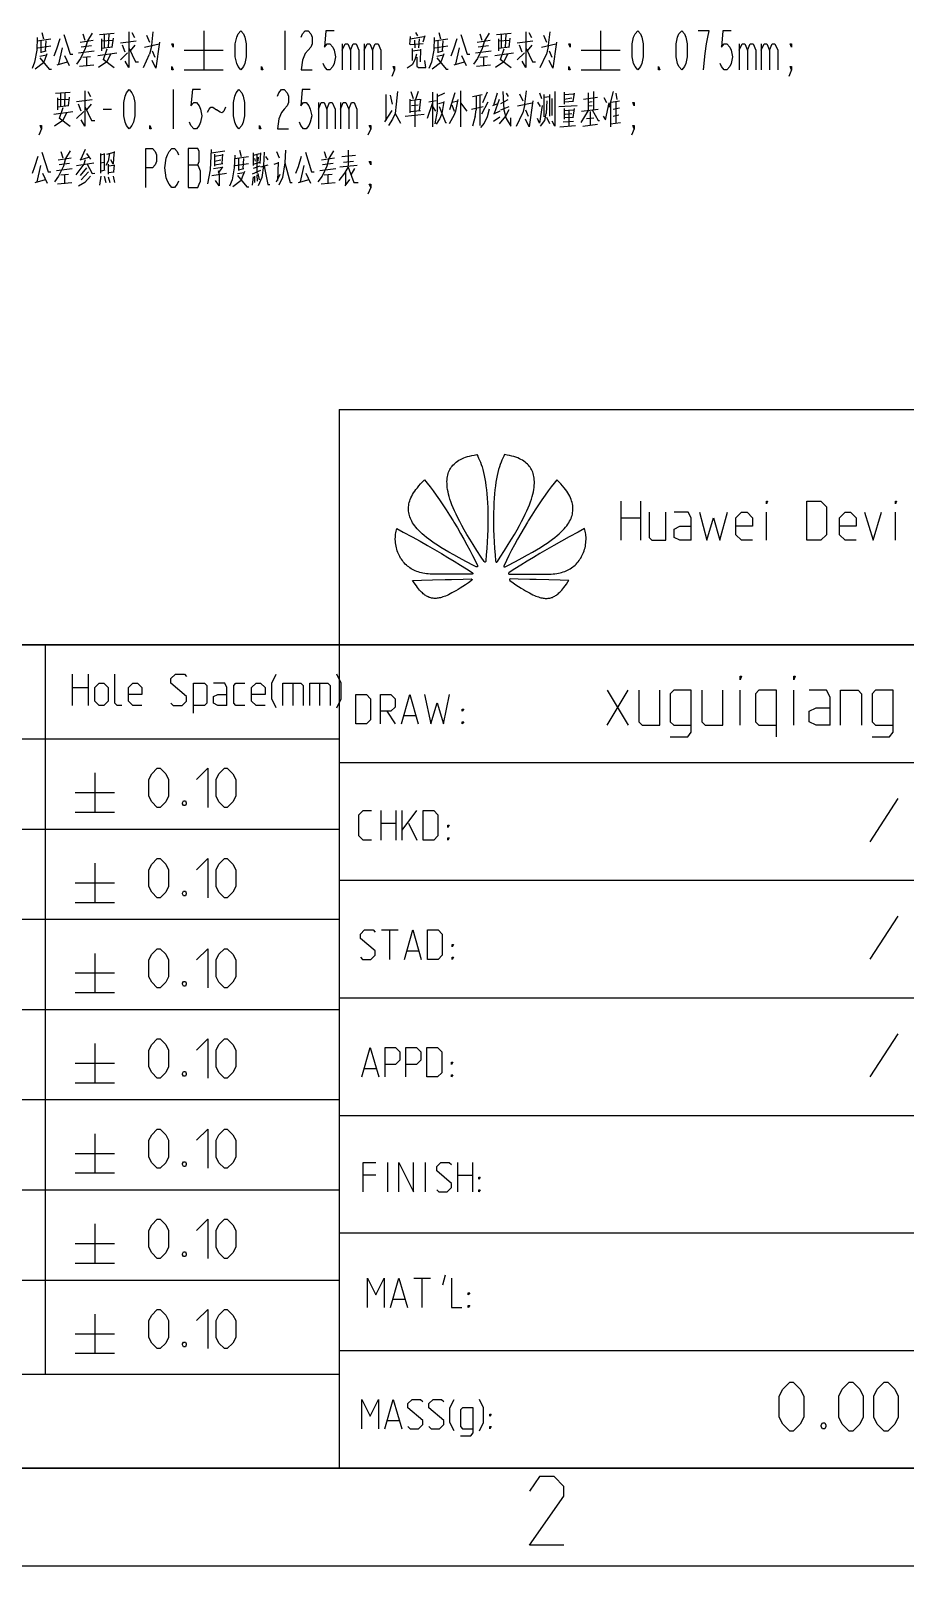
# Model space of a CAD drawing. Header units: millimetres. Extents: x 0 to 210, y 0 to 297.
# Drawn here: x 53.3 to 97.9, y 0 to 78.3 of the extents above; entities that cross this region are included whole.
import ezdxf

# ---------------------------------------------------------------- set-up
doc = ezdxf.new("R2010")
doc.units = ezdxf.units.MM
doc.header["$LTSCALE"] = 19.36
doc.layers.get('0').update_dxf_attribs({"linetype": 'CONTINUOUS'})

# ---------------------------------------------------------------- blocks, each defined once
blk = doc.blocks.new('HUAWEI_LOGO_BL1', base_point=(76.733, 53.032))
at = {"color": 2}
for points in [[(76.393, 51.254), (76.25, 51.471), (76.028, 51.81), (75.837, 52.108), (75.669, 52.379), (75.519, 52.628), (75.384, 52.86), (75.262, 53.077), (75.153, 53.281), (75.054, 53.474), (74.966, 53.655), (74.887, 53.828), (74.818, 53.991), (74.756, 54.145), (74.702, 54.292), (74.656, 54.431), (74.617, 54.564), (74.584, 54.689), (74.557, 54.808), (74.536, 54.922), (74.52, 55.03), (74.51, 55.133), (74.504, 55.23), (74.503, 55.323), (74.507, 55.412), (74.515, 55.497), (74.527, 55.578), (74.543, 55.655), (74.563, 55.729), (74.587, 55.8), (74.614, 55.867), (74.645, 55.932), (74.68, 55.994), (74.719, 56.054), (74.762, 56.112), (74.809, 56.167), (74.861, 56.22), (74.916, 56.271), (74.977, 56.319), (75.042, 56.366), (75.112, 56.41), (75.187, 56.452), (75.268, 56.492), (75.355, 56.529), (75.448, 56.564), (75.548, 56.597), (75.655, 56.626), (75.769, 56.653), (75.891, 56.677), (76.021, 56.698), (76.069, 56.612), (76.116, 56.52), (76.162, 56.42), (76.207, 56.311), (76.249, 56.195), (76.29, 56.069), (76.329, 55.935), (76.367, 55.791), (76.402, 55.637), (76.434, 55.472), (76.464, 55.296), (76.492, 55.109), (76.516, 54.911), (76.538, 54.7), (76.556, 54.478), (76.57, 54.242), (76.581, 53.994), (76.587, 53.733), (76.59, 53.46), (76.588, 53.173), (76.581, 52.875), (76.57, 52.565), (76.554, 52.245), (76.533, 51.917), (76.507, 51.582), (76.48, 51.277), (76.479, 51.274), (76.476, 51.254), (76.471, 51.239), (76.463, 51.228), (76.452, 51.221), (76.44, 51.219), (76.433, 51.219), (76.427, 51.221), (76.415, 51.228), (76.404, 51.239), (76.393, 51.254)], [(77.072, 51.254), (77.216, 51.471), (77.438, 51.81), (77.628, 52.108), (77.796, 52.379), (77.946, 52.628), (78.081, 52.86), (78.203, 53.077), (78.312, 53.281), (78.411, 53.474), (78.499, 53.655), (78.578, 53.828), (78.648, 53.991), (78.709, 54.145), (78.763, 54.292), (78.809, 54.431), (78.849, 54.564), (78.882, 54.689), (78.909, 54.808), (78.93, 54.922), (78.945, 55.03), (78.956, 55.133), (78.961, 55.23), (78.962, 55.323), (78.958, 55.412), (78.95, 55.497), (78.938, 55.578), (78.922, 55.655), (78.902, 55.729), (78.879, 55.8), (78.851, 55.867), (78.82, 55.932), (78.785, 55.994), (78.746, 56.054), (78.703, 56.112), (78.656, 56.167), (78.605, 56.22), (78.549, 56.271), (78.489, 56.319), (78.424, 56.366), (78.354, 56.41), (78.278, 56.452), (78.197, 56.492), (78.11, 56.529), (78.017, 56.564), (77.918, 56.597), (77.811, 56.626), (77.697, 56.653), (77.575, 56.677), (77.444, 56.698), (77.396, 56.612), (77.349, 56.52), (77.303, 56.42), (77.259, 56.311), (77.216, 56.195), (77.175, 56.069), (77.136, 55.935), (77.099, 55.791), (77.064, 55.637), (77.031, 55.472), (77.001, 55.296), (76.973, 55.109), (76.949, 54.911), (76.928, 54.7), (76.91, 54.478), (76.895, 54.242), (76.885, 53.994), (76.878, 53.733), (76.876, 53.46), (76.878, 53.173), (76.884, 52.875), (76.896, 52.565), (76.912, 52.245), (76.933, 51.917), (76.958, 51.582), (76.986, 51.277), (76.986, 51.274), (76.989, 51.254), (76.994, 51.239), (77.003, 51.228), (77.014, 51.221), (77.026, 51.219), (77.032, 51.219), (77.038, 51.221), (77.05, 51.228), (77.061, 51.239), (77.072, 51.254)], [(75.989, 50.983), (75.887, 51.035), (75.461, 51.256), (75.13, 51.431), (74.85, 51.584), (74.605, 51.721), (74.388, 51.847), (74.192, 51.965), (74.015, 52.077), (73.854, 52.183), (73.708, 52.285), (73.574, 52.383), (73.452, 52.477), (73.341, 52.569), (73.239, 52.658), (73.147, 52.744), (73.063, 52.828), (72.986, 52.911), (72.917, 52.991), (72.855, 53.07), (72.8, 53.148), (72.75, 53.225), (72.707, 53.3), (72.669, 53.375), (72.636, 53.448), (72.608, 53.522), (72.585, 53.595), (72.566, 53.667), (72.552, 53.74), (72.543, 53.812), (72.538, 53.885), (72.537, 53.958), (72.541, 54.032), (72.549, 54.106), (72.562, 54.182), (72.58, 54.258), (72.603, 54.335), (72.631, 54.414), (72.664, 54.494), (72.703, 54.576), (72.747, 54.659), (72.798, 54.744), (72.855, 54.832), (72.919, 54.921), (72.99, 55.013), (73.069, 55.107), (73.156, 55.204), (73.251, 55.303), (73.356, 55.405), (73.494, 55.235), (73.641, 55.048), (73.794, 54.845), (73.954, 54.625), (74.12, 54.39), (74.291, 54.14), (74.464, 53.878), (74.639, 53.606), (74.814, 53.325), (74.859, 53.253), (75.031, 52.965), (75.199, 52.677), (75.362, 52.39), (75.517, 52.106), (75.665, 51.827), (75.803, 51.556), (75.933, 51.294), (76.052, 51.042), (76.055, 51.036), (76.062, 51.017), (76.064, 51.003), (76.062, 50.99), (76.056, 50.979), (76.047, 50.972), (76.041, 50.97), (76.035, 50.968), (76.022, 50.969), (76.006, 50.974), (75.989, 50.983)], [(77.477, 50.983), (77.579, 51.035), (78.004, 51.256), (78.336, 51.431), (78.616, 51.584), (78.86, 51.721), (79.078, 51.847), (79.273, 51.965), (79.45, 52.077), (79.611, 52.183), (79.758, 52.285), (79.891, 52.383), (80.013, 52.477), (80.125, 52.569), (80.226, 52.658), (80.319, 52.744), (80.403, 52.828), (80.479, 52.911), (80.548, 52.991), (80.61, 53.07), (80.665, 53.148), (80.715, 53.225), (80.759, 53.3), (80.797, 53.375), (80.83, 53.448), (80.858, 53.522), (80.881, 53.595), (80.899, 53.667), (80.913, 53.74), (80.923, 53.812), (80.928, 53.885), (80.928, 53.958), (80.924, 54.032), (80.916, 54.106), (80.903, 54.182), (80.885, 54.258), (80.862, 54.335), (80.835, 54.414), (80.801, 54.494), (80.763, 54.576), (80.718, 54.659), (80.668, 54.744), (80.61, 54.832), (80.547, 54.921), (80.475, 55.013), (80.396, 55.107), (80.31, 55.204), (80.214, 55.303), (80.109, 55.405), (79.971, 55.235), (79.825, 55.048), (79.671, 54.845), (79.511, 54.625), (79.345, 54.39), (79.175, 54.14), (79.001, 53.878), (78.826, 53.606), (78.651, 53.325), (78.607, 53.253), (78.434, 52.965), (78.266, 52.677), (78.104, 52.39), (77.948, 52.106), (77.801, 51.827), (77.662, 51.556), (77.533, 51.294), (77.413, 51.042), (77.41, 51.036), (77.403, 51.017), (77.401, 51.003), (77.404, 50.99), (77.41, 50.979), (77.419, 50.972), (77.424, 50.97), (77.43, 50.968), (77.443, 50.969), (77.459, 50.974), (77.477, 50.983)], [(75.772, 50.605), (75.482, 50.605), (74.901, 50.605), (74.32, 50.605), (73.739, 50.605), (73.641, 50.607), (73.546, 50.612), (73.454, 50.621), (73.365, 50.633), (73.278, 50.648), (73.194, 50.667), (73.113, 50.689), (73.034, 50.714), (72.957, 50.741), (72.883, 50.772), (72.812, 50.806), (72.742, 50.842), (72.676, 50.882), (72.611, 50.924), (72.549, 50.969), (72.489, 51.016), (72.431, 51.067), (72.376, 51.12), (72.323, 51.176), (72.273, 51.235), (72.225, 51.296), (72.18, 51.36), (72.137, 51.426), (72.097, 51.495), (72.06, 51.566), (72.026, 51.639), (71.995, 51.715), (71.967, 51.792), (71.942, 51.871), (71.921, 51.951), (71.903, 52.032), (71.888, 52.115), (71.878, 52.197), (71.87, 52.28), (71.867, 52.362), (71.867, 52.405), (71.869, 52.486), (71.874, 52.566), (71.883, 52.643), (71.896, 52.718), (71.911, 52.79), (71.93, 52.859), (71.951, 52.924), (72.275, 52.75), (72.721, 52.507), (73.128, 52.283), (73.509, 52.069), (73.871, 51.861), (74.218, 51.659), (74.553, 51.46), (74.877, 51.263), (75.192, 51.067), (75.497, 50.874), (75.795, 50.681), (75.81, 50.67), (75.819, 50.661), (75.825, 50.651), (75.827, 50.64), (75.825, 50.63), (75.82, 50.62), (75.816, 50.616), (75.812, 50.613), (75.801, 50.608), (75.788, 50.605), (75.772, 50.605)], [(77.693, 50.605), (77.984, 50.605), (78.565, 50.605), (79.145, 50.605), (79.726, 50.605), (79.824, 50.607), (79.919, 50.612), (80.011, 50.621), (80.1, 50.633), (80.187, 50.648), (80.271, 50.667), (80.353, 50.689), (80.431, 50.714), (80.508, 50.741), (80.582, 50.772), (80.654, 50.806), (80.723, 50.842), (80.79, 50.882), (80.854, 50.924), (80.917, 50.969), (80.977, 51.016), (81.034, 51.067), (81.089, 51.12), (81.142, 51.176), (81.192, 51.235), (81.24, 51.296), (81.286, 51.36), (81.328, 51.426), (81.368, 51.495), (81.405, 51.566), (81.439, 51.639), (81.47, 51.715), (81.498, 51.792), (81.523, 51.871), (81.545, 51.951), (81.562, 52.032), (81.577, 52.115), (81.588, 52.197), (81.595, 52.28), (81.598, 52.362), (81.599, 52.405), (81.597, 52.486), (81.591, 52.566), (81.582, 52.643), (81.57, 52.718), (81.554, 52.79), (81.535, 52.859), (81.514, 52.924), (81.19, 52.75), (80.744, 52.507), (80.338, 52.283), (79.957, 52.069), (79.594, 51.861), (79.247, 51.659), (78.912, 51.46), (78.588, 51.263), (78.274, 51.067), (77.968, 50.874), (77.67, 50.681), (77.655, 50.67), (77.646, 50.661), (77.64, 50.651), (77.638, 50.64), (77.64, 50.63), (77.645, 50.62), (77.649, 50.616), (77.653, 50.613), (77.664, 50.608), (77.678, 50.605), (77.693, 50.605)], [(75.753, 50.282), (75.593, 50.168), (75.445, 50.066), (75.309, 49.975), (75.182, 49.893), (75.065, 49.819), (74.956, 49.753), (74.853, 49.695), (74.758, 49.642), (74.668, 49.596), (74.584, 49.555), (74.505, 49.519), (74.43, 49.488), (74.359, 49.461), (74.292, 49.438), (74.228, 49.418), (74.167, 49.402), (74.109, 49.389), (74.053, 49.379), (74, 49.372), (73.949, 49.368), (73.899, 49.366), (73.851, 49.366), (73.805, 49.369), (73.759, 49.375), (73.715, 49.383), (73.671, 49.393), (73.629, 49.405), (73.586, 49.42), (73.545, 49.438), (73.503, 49.458), (73.462, 49.481), (73.42, 49.506), (73.378, 49.535), (73.336, 49.567), (73.293, 49.603), (73.249, 49.643), (73.203, 49.687), (73.156, 49.736), (73.107, 49.792), (73.055, 49.854), (72.999, 49.924), (72.939, 50.004), (72.873, 50.096), (72.797, 50.205), (72.748, 50.278), (73.196, 50.293), (73.76, 50.31), (74.412, 50.328), (74.74, 50.336), (75.335, 50.349), (75.731, 50.356), (75.741, 50.356), (75.753, 50.355), (75.762, 50.352), (75.769, 50.347), (75.775, 50.341), (75.778, 50.333), (75.78, 50.324), (75.779, 50.314), (75.778, 50.31), (75.776, 50.305), (75.77, 50.297), (75.762, 50.289), (75.753, 50.282)], [(77.712, 50.282), (77.872, 50.168), (78.02, 50.066), (78.157, 49.975), (78.283, 49.893), (78.4, 49.819), (78.51, 49.753), (78.612, 49.695), (78.707, 49.642), (78.797, 49.596), (78.881, 49.555), (78.961, 49.519), (79.036, 49.488), (79.107, 49.461), (79.174, 49.438), (79.238, 49.418), (79.298, 49.402), (79.356, 49.389), (79.412, 49.379), (79.465, 49.372), (79.517, 49.368), (79.566, 49.366), (79.614, 49.366), (79.661, 49.369), (79.706, 49.375), (79.751, 49.383), (79.794, 49.393), (79.837, 49.405), (79.879, 49.42), (79.921, 49.438), (79.962, 49.458), (80.004, 49.481), (80.045, 49.506), (80.087, 49.535), (80.129, 49.567), (80.172, 49.603), (80.217, 49.643), (80.262, 49.687), (80.309, 49.736), (80.359, 49.792), (80.411, 49.854), (80.466, 49.924), (80.526, 50.004), (80.593, 50.096), (80.669, 50.205), (80.717, 50.278), (80.269, 50.293), (79.706, 50.31), (79.053, 50.328), (78.726, 50.336), (78.131, 50.349), (77.734, 50.356), (77.725, 50.356), (77.713, 50.355), (77.703, 50.352), (77.696, 50.347), (77.691, 50.341), (77.687, 50.333), (77.685, 50.324), (77.686, 50.314), (77.687, 50.31), (77.689, 50.305), (77.695, 50.297), (77.703, 50.289), (77.712, 50.282)]]:
    blk.add_lwpolyline(points, dxfattribs=at)

msp = doc.modelspace()

# ---------------------------------------------------------------- linework, layer by layer
at = {"color": 2}
for p, q in [((62.09, 78.32), (62.09, 76.32)), ((66.223, 78.32), (66.223, 76.32)), ((82.343, 78.32), (82.343, 76.32)), ((53.597, 77.804), (54.29, 77.9)), ((53.623, 77.449), (54.29, 77.545)), ((53.783, 77.804), (53.783, 77.191)), ((53.837, 78.223), (53.917, 77.9)), ((54.023, 77.287), (54.05, 77.804)), ((55.783, 77.739), (56.45, 77.836)), ((56.37, 77.545), (55.837, 77.481)), ((55.917, 78.158), (56.023, 77.836)), ((56.77, 78.126), (57.517, 78.191)), ((56.877, 77.9), (56.877, 77.287)), ((56.877, 77.804), (57.437, 77.836)), ((57.037, 77.449), (57.037, 78.126)), ((57.25, 78.158), (57.223, 77.449)), ((57.463, 77.933), (57.41, 77.481)), ((57.837, 77.707), (58.637, 77.804)), ((58.077, 77.223), (57.943, 77.578)), ((58.583, 77.578), (58.343, 77.287)), ((58.423, 78.223), (58.557, 77.965)), ((59.063, 77.481), (59.81, 77.642)), ((59.17, 78.094), (59.33, 77.739)), ((59.437, 77.578), (59.33, 77.126)), ((59.437, 77.578), (59.517, 78.255)), ((69.163, 77.653), (69.163, 76.32)), ((70.283, 77.653), (70.283, 76.32)), ((72.623, 78.029), (72.597, 77.61)), ((72.623, 77.9), (73.317, 78.029)), ((72.623, 77.61), (73.29, 77.674)), ((72.837, 77.836), (72.863, 77.449)), ((72.89, 78.223), (72.997, 78.062)), ((73.077, 77.9), (73.05, 77.449)), ((73.37, 78.062), (73.263, 77.739)), ((73.85, 77.804), (74.543, 77.9)), ((73.877, 77.449), (74.543, 77.545)), ((74.037, 77.804), (74.037, 77.191)), ((74.09, 78.223), (74.17, 77.9)), ((74.277, 77.287), (74.303, 77.804)), ((76.037, 77.739), (76.703, 77.836)), ((76.623, 77.545), (76.09, 77.481)), ((76.17, 78.158), (76.277, 77.836)), ((77.023, 78.126), (77.77, 78.191)), ((77.13, 77.9), (77.13, 77.287)), ((77.13, 77.804), (77.69, 77.836)), ((77.29, 77.449), (77.29, 78.126)), ((77.503, 78.158), (77.477, 77.449)), ((77.717, 77.933), (77.663, 77.481)), ((78.09, 77.707), (78.89, 77.804)), ((78.33, 77.223), (78.197, 77.578)), ((78.837, 77.578), (78.597, 77.287)), ((78.677, 78.223), (78.81, 77.965)), ((79.317, 77.481), (80.063, 77.642)), ((79.423, 78.094), (79.583, 77.739)), ((79.69, 77.578), (79.583, 77.126)), ((79.69, 77.578), (79.77, 78.255)), ((89.417, 77.653), (89.417, 76.32)), ((90.537, 77.653), (90.537, 76.32)), ((53.73, 77.029), (54.077, 77.094)), ((53.783, 77.223), (54.05, 77.287)), ((54.877, 77.449), (54.69, 76.61)), ((54.983, 77.062), (55.223, 76.545)), ((55.703, 77.191), (56.503, 77.287)), ((55.917, 76.965), (56.317, 76.997)), ((56.103, 76.965), (56.103, 76.513)), ((56.69, 77.062), (57.65, 77.191)), ((57.437, 77.481), (56.877, 77.416)), ((57.143, 77.384), (56.957, 76.836)), ((56.957, 76.868), (57.517, 76.449)), ((57.837, 76.836), (58.21, 77.191)), ((59.01, 76.449), (59.33, 77.126)), ((59.463, 77.287), (59.597, 76.965)), ((61.09, 77.32), (63.09, 77.32)), ((72.73, 77.416), (72.73, 76.804)), ((72.73, 77.287), (73.13, 77.352)), ((73.157, 77.384), (73.13, 76.739)), ((73.983, 77.029), (74.33, 77.094)), ((74.037, 77.223), (74.303, 77.287)), ((75.13, 77.449), (74.943, 76.61)), ((75.237, 77.062), (75.477, 76.545)), ((75.957, 77.191), (76.757, 77.287)), ((76.17, 76.965), (76.57, 76.997)), ((76.357, 76.965), (76.357, 76.513)), ((76.943, 77.062), (77.903, 77.191)), ((77.69, 77.481), (77.13, 77.416)), ((77.397, 77.384), (77.21, 76.836)), ((77.21, 76.868), (77.77, 76.449)), ((78.09, 76.836), (78.463, 77.191)), ((79.263, 76.449), (79.583, 77.126)), ((79.717, 77.287), (79.85, 76.965)), ((81.343, 77.32), (83.343, 77.32)), ((53.917, 76.674), (53.49, 76.352)), ((54.61, 76.578), (55.143, 76.739)), ((55.757, 76.513), (56.477, 76.578)), ((61.09, 76.32), (63.09, 76.32)), ((74.17, 76.674), (73.743, 76.352)), ((74.863, 76.578), (75.397, 76.739)), ((76.01, 76.513), (76.73, 76.578)), ((81.343, 76.32), (83.343, 76.32)), ((54.53, 75.126), (55.277, 75.191)), ((56.183, 75.223), (56.317, 74.965)), ((60.53, 75.32), (60.53, 73.32)), ((72.663, 75.223), (72.77, 74.868)), ((73.037, 75.223), (72.903, 74.804)), ((73.757, 75.191), (73.757, 73.416)), ((75.197, 75.255), (75.197, 73.416)), ((76.557, 75.191), (76.317, 74.642)), ((78.477, 74.578), (78.557, 75.255)), ((80.477, 75.191), (80.477, 74.578)), ((81.97, 75.223), (81.97, 74.287)), ((82.983, 75.223), (82.77, 74.416)), ((54.637, 74.9), (54.637, 74.287)), ((54.637, 74.804), (55.197, 74.836)), ((55.197, 74.481), (54.637, 74.416)), ((54.797, 74.449), (54.797, 75.126)), ((55.01, 75.158), (54.983, 74.449)), ((55.223, 74.933), (55.17, 74.481)), ((55.597, 74.707), (56.397, 74.804)), ((55.837, 74.223), (55.703, 74.578)), ((56.343, 74.578), (56.103, 74.287)), ((63.197, 74.416), (63.117, 74.223)), ((67.95, 74.653), (67.95, 73.32)), ((69.07, 74.653), (69.07, 73.32)), ((71.383, 75.062), (71.383, 73.739)), ((71.597, 75.029), (71.703, 74.578)), ((72.61, 74.836), (72.61, 74.126)), ((73.117, 74.804), (72.61, 74.739)), ((72.69, 74.513), (73.037, 74.545)), ((72.877, 73.416), (72.877, 74.771)), ((73.143, 74.836), (73.09, 74.255)), ((73.757, 74.642), (73.49, 73.836)), ((73.943, 74.739), (73.57, 74.674)), ((73.757, 74.449), (73.917, 74.223)), ((73.997, 74.965), (74.397, 75.158)), ((74.077, 74.61), (74.343, 74.674)), ((74.903, 75.158), (74.637, 74.287)), ((74.743, 74.545), (74.877, 74.223)), ((74.77, 74.674), (75.063, 74.739)), ((75.197, 74.642), (75.517, 74.223)), ((75.757, 74.32), (76.343, 74.449)), ((75.81, 74.965), (76.29, 75.062)), ((75.997, 74.965), (75.997, 74.287)), ((76.183, 75.029), (76.183, 73.481)), ((76.583, 74.674), (76.263, 74.062)), ((76.85, 74.513), (77.09, 74.61)), ((77.063, 75.126), (76.877, 74.513)), ((77.17, 74.804), (76.903, 74.094)), ((77.25, 74.61), (77.623, 74.804)), ((77.25, 74.287), (77.677, 74.449)), ((77.517, 75.126), (77.623, 74.965)), ((78.103, 74.481), (78.85, 74.642)), ((78.21, 75.094), (78.37, 74.739)), ((78.477, 74.578), (78.37, 74.126)), ((79.117, 74.674), (79.25, 74.449)), ((79.223, 75.158), (79.33, 74.868)), ((79.463, 73.933), (79.463, 75.062)), ((79.463, 74.933), (79.73, 74.965)), ((79.597, 74.739), (79.57, 74.094)), ((79.73, 75.062), (79.73, 73.965)), ((79.863, 73.997), (79.863, 74.868)), ((80.21, 74.449), (81.143, 74.513)), ((80.477, 75.062), (80.957, 75.094)), ((80.477, 74.836), (80.877, 74.9)), ((80.957, 74.707), (80.477, 74.674)), ((80.983, 75.126), (80.93, 74.707)), ((81.463, 74.836), (82.183, 74.933)), ((81.703, 75.158), (81.703, 74.255)), ((81.703, 74.674), (81.917, 74.707)), ((81.703, 74.481), (81.917, 74.513)), ((82.663, 74.642), (82.53, 74.9)), ((82.85, 74.707), (82.85, 73.416)), ((82.877, 74.674), (83.303, 74.739)), ((83.117, 75.126), (83.17, 74.804)), ((83.117, 74.674), (83.117, 73.61)), ((54.45, 74.062), (55.41, 74.191)), ((54.903, 74.384), (54.717, 73.836)), ((54.717, 73.868), (55.277, 73.449)), ((55.597, 73.836), (55.97, 74.191)), ((56.96, 74.32), (57.38, 74.32)), ((62.93, 74.158), (62.743, 74.287)), ((71.33, 73.674), (71.703, 74.255)), ((72.37, 73.965), (73.33, 74.062)), ((72.61, 74.191), (73.143, 74.255)), ((75.943, 73.965), (75.81, 73.449)), ((75.943, 73.933), (75.997, 74.287)), ((77.197, 74.223), (76.877, 74.062)), ((76.877, 73.707), (77.197, 73.933)), ((78.05, 73.449), (78.37, 74.126)), ((78.503, 74.287), (78.637, 73.965)), ((79.757, 73.578), (79.597, 73.9)), ((80.423, 73.674), (80.957, 73.707)), ((80.477, 74.352), (80.477, 73.804)), ((80.477, 74.255), (80.957, 74.287)), ((80.957, 73.9), (80.477, 73.868)), ((80.53, 74.062), (80.877, 74.094)), ((80.717, 74.287), (80.717, 73.449)), ((80.983, 74.352), (80.93, 73.9)), ((81.703, 74.255), (81.33, 73.642)), ((81.357, 74.223), (82.21, 74.32)), ((81.623, 73.836), (81.997, 73.868)), ((81.81, 74.191), (81.81, 73.513)), ((82.85, 73.578), (83.357, 73.642)), ((82.983, 74.32), (83.303, 74.384)), ((82.983, 73.965), (83.277, 74.029)), ((80.263, 73.416), (81.063, 73.481)), ((81.437, 73.449), (82.183, 73.545)), ((54.797, 72.158), (54.903, 71.836)), ((56.05, 72.255), (55.81, 71.739)), ((56.103, 72.062), (56.317, 71.771)), ((56.823, 72.062), (56.823, 71.062)), ((57.037, 71.223), (57.037, 72.062)), ((57.143, 72.029), (57.517, 72.126)), ((62.477, 72.094), (63.17, 72.191)), ((63.917, 72.223), (63.997, 71.9)), ((64.61, 72.094), (64.61, 71.449)), ((64.637, 71.965), (64.957, 72.062)), ((64.983, 72.094), (64.957, 71.545)), ((65.81, 72.158), (65.943, 71.836)), ((68.237, 72.158), (68.343, 71.836)), ((69.463, 72.223), (69.463, 71.416)), ((53.757, 71.449), (53.57, 70.61)), ((54.583, 71.191), (55.383, 71.287)), ((54.663, 71.739), (55.33, 71.836)), ((55.25, 71.545), (54.717, 71.481)), ((55.597, 71.449), (56.477, 71.578)), ((55.783, 71.739), (56.237, 71.868)), ((56.103, 71.32), (55.783, 70.933)), ((57.037, 72.029), (56.823, 71.965)), ((56.823, 71.578), (57.01, 71.61)), ((57.223, 71.513), (57.223, 70.997)), ((57.517, 71.449), (57.223, 71.416)), ((57.517, 71.481), (57.49, 71.126)), ((61.3, 71.486), (61.79, 71.486)), ((62.583, 71.287), (63.037, 71.352)), ((62.637, 72.029), (62.637, 71.416)), ((63.063, 71.965), (62.637, 71.9)), ((62.637, 71.674), (62.957, 71.739)), ((62.637, 71.481), (63.063, 71.545)), ((62.85, 71.062), (63.063, 71.384)), ((63.037, 71.545), (63.063, 72.029)), ((63.677, 71.804), (64.37, 71.9)), ((63.703, 71.449), (64.37, 71.545)), ((63.863, 71.804), (63.863, 71.191)), ((63.863, 71.223), (64.13, 71.287)), ((64.103, 71.287), (64.13, 71.804)), ((64.957, 71.416), (64.61, 71.287)), ((64.637, 71.513), (64.957, 71.61)), ((64.69, 71.804), (64.717, 71.674)), ((64.797, 72.029), (64.797, 71.062)), ((64.877, 71.868), (64.85, 71.674)), ((65.01, 71.384), (65.383, 71.481)), ((65.25, 71.9), (65.357, 71.739)), ((65.677, 71.513), (65.89, 71.578)), ((65.89, 71.61), (65.863, 70.674)), ((67.197, 71.449), (67.01, 70.61)), ((68.023, 71.191), (68.823, 71.287)), ((68.103, 71.739), (68.77, 71.836)), ((68.69, 71.545), (68.157, 71.481)), ((69.917, 71.449), (69.037, 71.352)), ((69.143, 71.9), (69.837, 71.965)), ((69.223, 71.61), (69.73, 71.674)), ((69.783, 71.287), (69.597, 70.965)), ((53.49, 70.578), (54.023, 70.739)), ((53.863, 71.062), (54.103, 70.545)), ((54.637, 70.513), (55.357, 70.578)), ((54.797, 70.965), (55.197, 70.997)), ((54.983, 70.965), (54.983, 70.513)), ((56.21, 71.126), (55.837, 70.707)), ((56.85, 70.9), (56.77, 70.449)), ((56.823, 71.158), (57.063, 71.223)), ((57.01, 70.9), (57.09, 70.578)), ((57.223, 71.094), (57.517, 71.126)), ((57.223, 70.868), (57.303, 70.578)), ((57.463, 70.9), (57.543, 70.578)), ((62.503, 70.933), (63.25, 71.062)), ((62.877, 70.416), (62.69, 70.674)), ((63.997, 70.674), (63.57, 70.352)), ((63.81, 71.029), (64.157, 71.094)), ((64.983, 71.191), (64.557, 70.997)), ((64.61, 70.868), (64.557, 70.449)), ((64.69, 70.9), (64.69, 70.578)), ((64.797, 70.965), (64.823, 70.642)), ((64.93, 70.707), (64.877, 71.029)), ((65.81, 70.61), (65.997, 70.997)), ((66.93, 70.578), (67.463, 70.739)), ((67.303, 71.062), (67.543, 70.545)), ((68.077, 70.513), (68.797, 70.578)), ((68.237, 70.965), (68.637, 70.997)), ((68.423, 70.965), (68.423, 70.513)), ((69.303, 70.416), (69.543, 70.739)), ((69.33, 71.126), (69.33, 70.449)), ((69, 59), (205, 59)), ((69, 59), (69, 5)), ((83.384, 52.33), (83.384, 54.33)), ((84.384, 54.33), (84.384, 52.33)), ((83.384, 53.473), (84.384, 53.473)), ((90.812, 52.33), (90.812, 53.758)), ((97.384, 52.33), (97.384, 53.758)), ((25, 47), (69, 47)), ((54, 47), (54, 9.8)), ((69, 47), (205, 47)), ((69, 47), (69, 5)), ((55.391, 43.9), (55.391, 45.5)), ((56.191, 45.5), (56.191, 43.9)), ((55.391, 44.814), (56.191, 44.814)), ((66.629, 45.043), (66.629, 43.9)), ((68, 45.043), (68, 43.9)), ((71.425, 43.607), (71.854, 42.964)), ((72.318, 43.393), (72.889, 43.393)), ((25, 42.2), (69, 42.2)), ((69, 41), (122, 41)), ((56.534, 40.462), (56.534, 38.462)), ((55.534, 39.462), (57.534, 39.462)), ((55.534, 38.462), (57.534, 38.462)), ((71.149, 37.043), (71.149, 38.543)), ((71.899, 38.543), (71.899, 37.043)), ((72.22, 37.043), (72.22, 38.543)), ((72.22, 37.543), (72.97, 38.543)), ((25, 37.6), (69, 37.6)), ((71.149, 37.9), (71.899, 37.9)), ((72.542, 37.9), (72.97, 37.043)), ((56.534, 35.862), (56.534, 33.862)), ((55.534, 34.862), (57.534, 34.862)), ((69, 35), (205, 35)), ((55.534, 33.862), (57.534, 33.862)), ((25, 33), (69, 33)), ((71.157, 32.456), (72.014, 32.456)), ((71.585, 30.956), (71.585, 32.456)), ((72.478, 31.384), (73.05, 31.384)), ((56.534, 31.262), (56.534, 29.262)), ((55.534, 30.262), (57.534, 30.262)), ((55.534, 29.262), (57.534, 29.262)), ((69, 29), (122, 29)), ((25, 28.4), (69, 28.4)), ((56.534, 26.662), (56.534, 24.662)), ((55.534, 25.662), (57.534, 25.662)), ((70.304, 25.387), (70.875, 25.387)), ((55.534, 24.662), (57.534, 24.662)), ((25, 23.8), (69, 23.8)), ((69, 23), (205, 23)), ((56.534, 22.062), (56.534, 20.062)), ((55.534, 21.062), (57.534, 21.062)), ((71.477, 19.099), (71.477, 20.599)), ((73.406, 19.099), (73.406, 20.599)), ((75.049, 19.099), (75.049, 20.599)), ((75.799, 20.599), (75.799, 19.099)), ((55.534, 20.062), (57.534, 20.062)), ((70.87, 19.956), (70.227, 19.956)), ((75.049, 19.956), (75.799, 19.956)), ((25, 19.2), (69, 19.2)), ((56.534, 17.462), (56.534, 15.462)), ((55.534, 16.462), (57.534, 16.462)), ((69, 17), (205, 17)), ((55.534, 15.462), (57.534, 15.462)), ((25, 14.6), (69, 14.6)), ((72.803, 14.7), (73.66, 14.7)), ((73.231, 13.2), (73.231, 14.7)), ((74.41, 14.843), (74.267, 14.343)), ((71.767, 13.628), (72.339, 13.628)), ((56.534, 12.862), (56.534, 10.862)), ((55.534, 11.862), (57.534, 11.862)), ((69, 11), (205, 11)), ((55.534, 10.862), (57.534, 10.862)), ((25, 9.8), (69, 9.8)), ((71.477, 7.443), (72.048, 7.443)), ((25, 5), (69, 5)), ((69, 5), (205, 5)), ((210, 0), (0, 0))]:
    msp.add_line(p, q, dxfattribs=at)
at = {"color": 7}
for p, q in [((205, 47), (25, 47)), ((69, 47), (69, 5)), ((82.681, 42.899), (83.752, 44.685)), ((82.681, 44.685), (83.752, 42.899)), ((89.467, 42.899), (89.467, 44.685)), ((92.205, 42.899), (92.205, 44.685)), ((97.502, 39.161), (96.074, 36.958)), ((97.502, 33.161), (96.074, 30.958)), ((97.502, 27.161), (96.074, 24.958)), ((205, 5), (25, 5))]:
    msp.add_line(p, q, dxfattribs=at)
at = {"color": 2}
for points in [[(63.983, 76.32), (63.843, 76.486), (63.773, 76.653), (63.703, 76.986), (63.703, 77.653), (63.773, 77.986), (63.843, 78.153), (63.983, 78.32), (64.123, 78.153), (64.193, 77.986), (64.263, 77.653), (64.263, 76.986), (64.193, 76.653), (64.123, 76.486), (63.983, 76.32)], [(67.063, 77.986), (67.133, 78.153), (67.273, 78.32), (67.413, 78.32), (67.553, 78.153), (67.623, 77.986), (67.623, 77.653), (67.553, 77.486), (67.413, 77.32), (67.273, 77.153), (67.133, 76.82), (67.063, 76.32), (67.623, 76.32)], [(68.743, 78.32), (68.323, 78.32), (68.253, 77.486), (68.393, 77.653), (68.533, 77.653), (68.673, 77.486), (68.743, 77.32), (68.813, 76.986), (68.743, 76.653), (68.673, 76.486), (68.533, 76.32), (68.393, 76.32), (68.253, 76.486), (68.183, 76.653)], [(84.237, 76.32), (84.097, 76.486), (84.027, 76.653), (83.957, 76.986), (83.957, 77.653), (84.027, 77.986), (84.097, 78.153), (84.237, 78.32), (84.377, 78.153), (84.447, 77.986), (84.517, 77.653), (84.517, 76.986), (84.447, 76.653), (84.377, 76.486), (84.237, 76.32)], [(86.477, 76.32), (86.337, 76.486), (86.267, 76.653), (86.197, 76.986), (86.197, 77.653), (86.267, 77.986), (86.337, 78.153), (86.477, 78.32), (86.617, 78.153), (86.687, 77.986), (86.757, 77.653), (86.757, 76.986), (86.687, 76.653), (86.617, 76.486), (86.477, 76.32)], [(87.597, 76.32), (87.667, 77.153), (87.737, 77.653), (87.807, 77.986), (87.877, 78.32), (87.317, 78.32)], [(88.997, 78.32), (88.577, 78.32), (88.507, 77.486), (88.647, 77.653), (88.787, 77.653), (88.927, 77.486), (88.997, 77.32), (89.067, 76.986), (88.997, 76.653), (88.927, 76.486), (88.787, 76.32), (88.647, 76.32), (88.507, 76.486), (88.437, 76.653)], [(53.597, 77.965), (53.57, 77.32), (53.463, 76.707), (53.33, 76.384)], [(54.743, 77.9), (54.583, 77.384), (54.45, 77.029)], [(54.957, 78.126), (55.277, 77.126), (55.41, 77.126)], [(56.397, 78.191), (56.157, 77.804), (56.05, 77.416), (55.81, 76.9), (55.597, 76.61)], [(58.263, 78.255), (58.263, 76.449), (58.077, 76.771)], [(59.837, 77.739), (59.65, 76.416), (59.463, 76.804)], [(60.53, 77.653), (60.53, 77.486), (60.46, 77.653), (60.53, 77.653)], [(69.163, 77.32), (69.303, 77.653), (69.443, 77.653), (69.583, 77.32), (69.583, 76.32)], [(69.583, 77.32), (69.723, 77.653), (69.863, 77.653), (70.003, 77.32), (70.003, 76.32)], [(70.283, 77.32), (70.423, 77.653), (70.563, 77.653), (70.703, 77.32), (70.703, 76.32)], [(70.703, 77.32), (70.843, 77.653), (70.983, 77.653), (71.123, 77.32), (71.123, 76.32)], [(73.85, 77.965), (73.823, 77.32), (73.717, 76.707), (73.583, 76.384)], [(74.997, 77.9), (74.837, 77.384), (74.703, 77.029)], [(75.21, 78.126), (75.53, 77.126), (75.663, 77.126)], [(76.65, 78.191), (76.41, 77.804), (76.303, 77.416), (76.063, 76.9), (75.85, 76.61)], [(78.517, 78.255), (78.517, 76.449), (78.33, 76.771)], [(80.09, 77.739), (79.903, 76.416), (79.717, 76.804)], [(80.783, 77.653), (80.783, 77.486), (80.713, 77.653), (80.783, 77.653)], [(89.417, 77.32), (89.557, 77.653), (89.697, 77.653), (89.837, 77.32), (89.837, 76.32)], [(89.837, 77.32), (89.977, 77.653), (90.117, 77.653), (90.257, 77.32), (90.257, 76.32)], [(90.537, 77.32), (90.677, 77.653), (90.817, 77.653), (90.957, 77.32), (90.957, 76.32)], [(90.957, 77.32), (91.097, 77.653), (91.237, 77.653), (91.377, 77.32), (91.377, 76.32)], [(92.077, 77.653), (92.077, 77.486), (92.007, 77.653), (92.077, 77.653)], [(53.73, 76.933), (54.21, 76.352), (54.317, 76.352)], [(53.917, 76.674), (53.997, 76.868), (54.103, 77.158)], [(57.33, 77.126), (57.143, 76.739), (56.717, 76.449)], [(58.263, 77.449), (58.61, 76.739), (58.77, 76.739)], [(72.943, 77.126), (72.863, 76.836), (72.73, 76.578), (72.463, 76.416)], [(72.97, 76.965), (72.97, 76.513), (73.05, 76.449), (73.423, 76.449), (73.37, 76.804)], [(73.983, 76.933), (74.463, 76.352), (74.57, 76.352)], [(74.17, 76.674), (74.25, 76.868), (74.357, 77.158)], [(77.583, 77.126), (77.397, 76.739), (76.97, 76.449)], [(78.517, 77.449), (78.863, 76.739), (79.023, 76.739)], [(60.53, 76.32), (60.46, 76.32), (60.46, 76.486), (60.53, 76.32)], [(65.103, 76.32), (65.033, 76.32), (65.033, 76.486), (65.103, 76.32)], [(71.823, 76.32), (71.753, 76.486), (71.823, 76.486), (71.823, 76.32), (71.683, 75.986)], [(80.783, 76.32), (80.713, 76.32), (80.713, 76.486), (80.783, 76.32)], [(85.357, 76.32), (85.287, 76.32), (85.287, 76.486), (85.357, 76.32)], [(92.077, 76.32), (92.007, 76.486), (92.077, 76.486), (92.077, 76.32), (91.937, 75.986)], [(56.023, 75.255), (56.023, 73.449), (55.837, 73.771)], [(58.29, 73.32), (58.15, 73.486), (58.08, 73.653), (58.01, 73.986), (58.01, 74.653), (58.08, 74.986), (58.15, 75.153), (58.29, 75.32), (58.43, 75.153), (58.5, 74.986), (58.57, 74.653), (58.57, 73.986), (58.5, 73.653), (58.43, 73.486), (58.29, 73.32)], [(61.93, 75.32), (61.51, 75.32), (61.44, 74.486), (61.58, 74.653), (61.72, 74.653), (61.86, 74.486), (61.93, 74.32), (62, 73.986), (61.93, 73.653), (61.86, 73.486), (61.72, 73.32), (61.58, 73.32), (61.44, 73.486), (61.37, 73.653)], [(63.89, 73.32), (63.75, 73.486), (63.68, 73.653), (63.61, 73.986), (63.61, 74.653), (63.68, 74.986), (63.75, 75.153), (63.89, 75.32), (64.03, 75.153), (64.1, 74.986), (64.17, 74.653), (64.17, 73.986), (64.1, 73.653), (64.03, 73.486), (63.89, 73.32)], [(65.85, 74.986), (65.92, 75.153), (66.06, 75.32), (66.2, 75.32), (66.34, 75.153), (66.41, 74.986), (66.41, 74.653), (66.34, 74.486), (66.2, 74.32), (66.06, 74.153), (65.92, 73.82), (65.85, 73.32), (66.41, 73.32)], [(67.53, 75.32), (67.11, 75.32), (67.04, 74.486), (67.18, 74.653), (67.32, 74.653), (67.46, 74.486), (67.53, 74.32), (67.6, 73.986), (67.53, 73.653), (67.46, 73.486), (67.32, 73.32), (67.18, 73.32), (67.04, 73.486), (66.97, 73.653)], [(71.97, 75.223), (71.917, 74.578), (71.863, 74.094), (72.13, 73.61)], [(77.357, 75.223), (77.41, 74.287), (77.517, 73.836)], [(79.997, 75.223), (79.997, 73.449), (79.863, 73.707)], [(56.023, 74.449), (56.37, 73.739), (56.53, 73.739)], [(62.29, 74.158), (62.37, 74.32), (62.45, 74.416), (62.503, 74.416), (62.557, 74.416), (62.743, 74.287)], [(67.95, 74.32), (68.09, 74.653), (68.23, 74.653), (68.37, 74.32), (68.37, 73.32)], [(68.37, 74.32), (68.51, 74.653), (68.65, 74.653), (68.79, 74.32), (68.79, 73.32)], [(69.07, 74.32), (69.21, 74.653), (69.35, 74.653), (69.49, 74.32), (69.49, 73.32)], [(69.49, 74.32), (69.63, 74.653), (69.77, 74.653), (69.91, 74.32), (69.91, 73.32)], [(73.997, 75.094), (73.997, 74.223), (73.89, 73.578)], [(74.343, 74.707), (74.237, 74.094), (74.13, 73.836), (73.943, 73.545)], [(74.103, 74.449), (74.423, 73.642), (74.477, 73.642)], [(75.063, 74.804), (74.93, 74.223), (74.877, 74.029), (74.61, 73.578)], [(78.877, 74.739), (78.69, 73.416), (78.503, 73.804)], [(79.357, 74.513), (79.223, 73.61), (79.117, 73.836)], [(82.477, 73.965), (82.583, 73.771), (82.77, 74.642)], [(84.05, 74.653), (84.05, 74.486), (83.98, 74.653), (84.05, 74.653)], [(55.09, 74.126), (54.903, 73.739), (54.477, 73.449)], [(63.117, 74.223), (63.063, 74.158), (63.01, 74.126), (62.93, 74.158)], [(71.863, 74.094), (71.73, 73.804), (71.517, 73.481)], [(76.663, 74.32), (76.557, 73.933), (76.397, 73.61), (76.21, 73.384)], [(77.65, 74.287), (77.49, 73.965), (77.17, 73.578)], [(77.517, 73.836), (77.757, 73.449), (77.757, 73.868)], [(79.277, 73.449), (79.49, 73.739), (79.57, 74.094)], [(81.917, 74.287), (82.21, 73.739), (82.29, 73.739)], [(53.81, 73.32), (53.74, 73.486), (53.81, 73.486), (53.81, 73.32), (53.67, 72.986)], [(59.41, 73.32), (59.34, 73.32), (59.34, 73.486), (59.41, 73.32)], [(65.01, 73.32), (64.94, 73.32), (64.94, 73.486), (65.01, 73.32)], [(70.61, 73.32), (70.54, 73.486), (70.61, 73.486), (70.61, 73.32), (70.47, 72.986)], [(84.05, 73.32), (83.98, 73.486), (84.05, 73.486), (84.05, 73.32), (83.91, 72.986)], [(53.837, 72.126), (54.157, 71.126), (54.29, 71.126)], [(55.277, 72.191), (55.037, 71.804), (54.93, 71.416), (54.69, 70.9), (54.477, 70.61)], [(57.277, 72.062), (57.223, 71.674), (57.09, 71.449)], [(57.517, 72.158), (57.49, 71.804), (57.463, 71.513), (57.357, 71.739)], [(59.13, 70.32), (59.13, 72.32), (59.48, 72.32), (59.62, 72.153), (59.69, 71.986), (59.69, 71.653), (59.62, 71.486), (59.48, 71.32), (59.13, 71.32)], [(60.81, 70.653), (60.74, 70.486), (60.6, 70.32), (60.46, 70.32), (60.32, 70.486), (60.25, 70.653), (60.18, 70.82), (60.11, 71.32), (60.18, 71.82), (60.25, 71.986), (60.32, 72.153), (60.46, 72.32), (60.6, 72.32), (60.74, 72.153), (60.81, 71.986)], [(61.3, 72.32), (61.3, 70.32), (61.79, 70.32), (61.86, 70.486), (61.93, 70.653), (61.93, 71.153), (61.86, 71.32), (61.79, 71.486), (61.86, 71.653), (61.86, 72.153), (61.79, 72.32), (61.3, 72.32)], [(62.477, 72.255), (62.423, 71.223), (62.29, 70.513)], [(65.17, 72.126), (65.143, 71.449), (65.063, 70.836), (64.877, 70.416)], [(66.263, 72.223), (66.237, 71.578), (66.503, 70.578), (66.61, 70.578)], [(67.277, 72.126), (67.597, 71.126), (67.73, 71.126)], [(68.717, 72.191), (68.477, 71.804), (68.37, 71.416), (68.13, 70.9), (67.917, 70.61)], [(53.623, 71.9), (53.463, 71.384), (53.33, 71.029)], [(56.05, 71.739), (55.97, 71.513), (55.57, 70.965)], [(56.13, 71.545), (56.397, 71.029), (56.53, 71.062)], [(63.677, 71.965), (63.65, 71.32), (63.543, 70.707), (63.41, 70.384)], [(65.17, 71.416), (65.357, 70.481), (65.463, 70.481)], [(66.237, 71.578), (66.103, 70.836), (65.917, 70.449)], [(67.063, 71.9), (66.903, 71.384), (66.77, 71.029)], [(69.463, 71.384), (69.277, 71.062), (68.983, 70.674)], [(69.463, 71.352), (69.757, 70.578), (69.97, 70.578)], [(70.61, 71.653), (70.61, 71.486), (70.54, 71.653), (70.61, 71.653)], [(56.317, 70.9), (56.023, 70.578), (55.703, 70.384)], [(62.823, 71.191), (62.877, 70.997), (62.877, 70.416)], [(63.81, 70.933), (64.29, 70.352), (64.397, 70.352)], [(63.997, 70.674), (64.077, 70.868), (64.183, 71.158)], [(70.61, 70.32), (70.54, 70.486), (70.61, 70.486), (70.61, 70.32), (70.47, 69.986)], [(90.812, 54.187), (90.812, 54.33), (90.86, 54.33), (90.812, 54.187)], [(92.86, 52.33), (92.86, 54.33), (93.574, 54.33), (93.86, 54.044), (93.86, 52.616), (93.574, 52.33), (92.86, 52.33)], [(97.384, 54.187), (97.384, 54.33), (97.431, 54.33), (97.384, 54.187)], [(84.812, 53.758), (84.812, 52.473), (84.955, 52.33), (85.67, 52.33), (85.67, 53.758)], [(86.955, 52.33), (86.955, 53.473), (86.812, 53.758), (86.098, 53.758)], [(87.384, 53.758), (87.765, 52.33), (88.098, 53.473), (88.431, 52.33), (88.812, 53.758)], [(90.098, 52.33), (89.527, 52.33), (89.241, 52.616), (89.241, 53.473), (89.527, 53.758), (89.812, 53.758), (90.098, 53.473), (90.098, 53.044), (89.241, 53.044)], [(95.384, 52.33), (94.812, 52.33), (94.527, 52.616), (94.527, 53.473), (94.812, 53.758), (95.098, 53.758), (95.384, 53.473), (95.384, 53.044), (94.527, 53.044)], [(95.812, 53.758), (96.241, 52.33), (96.67, 53.758)], [(86.955, 52.33), (86.384, 52.33), (86.098, 52.473), (86.098, 52.901), (86.384, 53.044), (86.955, 53.044)], [(57.905, 43.9), (57.676, 43.9), (57.562, 44.014), (57.562, 45.5)], [(60.419, 44.014), (60.534, 43.9), (60.991, 43.9), (61.219, 44.129), (61.219, 44.357), (60.419, 45.043), (60.419, 45.272), (60.648, 45.5), (61.105, 45.5), (61.219, 45.386)], [(65.791, 43.786), (65.562, 44.243), (65.562, 45.043), (65.791, 45.5)], [(68.876, 43.786), (69.105, 44.243), (69.105, 45.043), (68.876, 45.5)], [(56.534, 44.129), (56.534, 44.814), (56.762, 45.043), (56.991, 45.043), (57.219, 44.814), (57.219, 44.129), (56.991, 43.9), (56.762, 43.9), (56.534, 44.129)], [(58.934, 43.9), (58.476, 43.9), (58.248, 44.129), (58.248, 44.814), (58.476, 45.043), (58.705, 45.043), (58.934, 44.814), (58.934, 44.472), (58.248, 44.472)], [(61.562, 43.519), (61.562, 45.043), (62.134, 45.043), (62.248, 44.929), (62.248, 44.014), (62.134, 43.9), (61.562, 43.9)], [(63.276, 43.9), (63.276, 44.814), (63.162, 45.043), (62.591, 45.043)], [(64.191, 43.9), (63.734, 43.9), (63.619, 44.014), (63.619, 44.929), (63.734, 45.043), (64.191, 45.043)], [(65.219, 43.9), (64.762, 43.9), (64.534, 44.129), (64.534, 44.814), (64.762, 45.043), (64.991, 45.043), (65.219, 44.814), (65.219, 44.472), (64.534, 44.472)], [(66.134, 43.9), (66.134, 45.043), (67.048, 45.043), (67.162, 44.929), (67.162, 43.9)], [(67.505, 43.9), (67.505, 45.043), (68.419, 45.043), (68.534, 44.929), (68.534, 43.9)], [(63.276, 43.9), (62.819, 43.9), (62.591, 44.014), (62.591, 44.357), (62.819, 44.472), (63.276, 44.472)], [(69.854, 42.964), (69.854, 44.464), (70.389, 44.464), (70.604, 44.25), (70.604, 43.178), (70.389, 42.964), (69.854, 42.964)], [(71.104, 42.964), (71.104, 44.464), (71.639, 44.464), (71.854, 44.25), (71.854, 43.821), (71.639, 43.607), (71.104, 43.607)], [(72.175, 42.964), (72.604, 44.464), (73.032, 42.964)], [(73.354, 44.464), (73.675, 42.964), (73.996, 44.035), (74.318, 42.964), (74.639, 44.464)], [(75.282, 43.607), (75.282, 43.714), (75.354, 43.714), (75.282, 43.607)], [(75.282, 42.964), (75.282, 43.071), (75.354, 43.071), (75.282, 42.964)], [(59.295, 39.272), (59.295, 40.129), (59.438, 40.414), (59.724, 40.7), (59.867, 40.7), (60.153, 40.414), (60.295, 40.129), (60.295, 39.272), (60.153, 38.986), (59.867, 38.7), (59.724, 38.7), (59.438, 38.986), (59.295, 39.272)], [(61.724, 40.129), (62.295, 40.7), (62.295, 38.7)], [(62.724, 39.272), (62.724, 40.129), (62.867, 40.414), (63.153, 40.7), (63.295, 40.7), (63.581, 40.414), (63.724, 40.129), (63.724, 39.272), (63.581, 38.986), (63.295, 38.7), (63.153, 38.7), (62.867, 38.986), (62.724, 39.272)], [(61.153, 39.033), (61.2, 38.938), (61.2, 38.891), (61.153, 38.795), (61.057, 38.795), (61.01, 38.891), (61.01, 38.938), (61.057, 39.033), (61.153, 39.033)], [(70.649, 37.043), (70.22, 37.043), (70.006, 37.257), (70.006, 38.328), (70.22, 38.543), (70.649, 38.543)], [(73.292, 37.043), (73.292, 38.543), (73.827, 38.543), (74.042, 38.328), (74.042, 37.257), (73.827, 37.043), (73.292, 37.043)], [(74.542, 37.685), (74.542, 37.793), (74.613, 37.793), (74.542, 37.685)], [(74.542, 37.043), (74.542, 37.15), (74.613, 37.15), (74.542, 37.043)], [(59.295, 34.672), (59.295, 35.529), (59.438, 35.814), (59.724, 36.1), (59.867, 36.1), (60.153, 35.814), (60.295, 35.529), (60.295, 34.672), (60.153, 34.386), (59.867, 34.1), (59.724, 34.1), (59.438, 34.386), (59.295, 34.672)], [(61.724, 35.529), (62.295, 36.1), (62.295, 34.1)], [(62.724, 34.672), (62.724, 35.529), (62.867, 35.814), (63.153, 36.1), (63.295, 36.1), (63.581, 35.814), (63.724, 35.529), (63.724, 34.672), (63.581, 34.386), (63.295, 34.1), (63.153, 34.1), (62.867, 34.386), (62.724, 34.672)], [(61.153, 34.433), (61.2, 34.338), (61.2, 34.291), (61.153, 34.195), (61.057, 34.195), (61.01, 34.291), (61.01, 34.338), (61.057, 34.433), (61.153, 34.433)], [(70.085, 31.063), (70.192, 30.956), (70.621, 30.956), (70.835, 31.17), (70.835, 31.384), (70.085, 32.027), (70.085, 32.241), (70.3, 32.456), (70.728, 32.456), (70.835, 32.348)], [(72.335, 30.956), (72.764, 32.456), (73.192, 30.956)], [(73.514, 30.956), (73.514, 32.456), (74.05, 32.456), (74.264, 32.241), (74.264, 31.17), (74.05, 30.956), (73.514, 30.956)], [(59.295, 30.072), (59.295, 30.929), (59.438, 31.214), (59.724, 31.5), (59.867, 31.5), (60.153, 31.214), (60.295, 30.929), (60.295, 30.072), (60.153, 29.786), (59.867, 29.5), (59.724, 29.5), (59.438, 29.786), (59.295, 30.072)], [(61.724, 30.929), (62.295, 31.5), (62.295, 29.5)], [(62.724, 30.072), (62.724, 30.929), (62.867, 31.214), (63.153, 31.5), (63.295, 31.5), (63.581, 31.214), (63.724, 30.929), (63.724, 30.072), (63.581, 29.786), (63.295, 29.5), (63.153, 29.5), (62.867, 29.786), (62.724, 30.072)], [(74.764, 31.598), (74.764, 31.706), (74.835, 31.706), (74.764, 31.598)], [(74.764, 30.956), (74.764, 31.063), (74.835, 31.063), (74.764, 30.956)], [(61.153, 29.833), (61.2, 29.738), (61.2, 29.691), (61.153, 29.595), (61.057, 29.595), (61.01, 29.691), (61.01, 29.738), (61.057, 29.833), (61.153, 29.833)], [(59.295, 25.472), (59.295, 26.329), (59.438, 26.614), (59.724, 26.9), (59.867, 26.9), (60.153, 26.614), (60.295, 26.329), (60.295, 25.472), (60.153, 25.186), (59.867, 24.9), (59.724, 24.9), (59.438, 25.186), (59.295, 25.472)], [(61.724, 26.329), (62.295, 26.9), (62.295, 24.9)], [(62.724, 25.472), (62.724, 26.329), (62.867, 26.614), (63.153, 26.9), (63.295, 26.9), (63.581, 26.614), (63.724, 26.329), (63.724, 25.472), (63.581, 25.186), (63.295, 24.9), (63.153, 24.9), (62.867, 25.186), (62.724, 25.472)], [(70.161, 24.958), (70.59, 26.458), (71.018, 24.958)], [(71.34, 24.958), (71.34, 26.458), (71.875, 26.458), (72.09, 26.244), (72.09, 25.815), (71.875, 25.601), (71.34, 25.601)], [(72.411, 24.958), (72.411, 26.458), (72.947, 26.458), (73.161, 26.244), (73.161, 25.815), (72.947, 25.601), (72.411, 25.601)], [(73.482, 24.958), (73.482, 26.458), (74.018, 26.458), (74.232, 26.244), (74.232, 25.173), (74.018, 24.958), (73.482, 24.958)], [(61.153, 25.233), (61.2, 25.138), (61.2, 25.091), (61.153, 24.995), (61.057, 24.995), (61.01, 25.091), (61.01, 25.138), (61.057, 25.233), (61.153, 25.233)], [(74.732, 25.601), (74.732, 25.708), (74.804, 25.708), (74.732, 25.601)], [(74.732, 24.958), (74.732, 25.065), (74.804, 25.065), (74.732, 24.958)], [(59.295, 20.872), (59.295, 21.729), (59.438, 22.014), (59.724, 22.3), (59.867, 22.3), (60.153, 22.014), (60.295, 21.729), (60.295, 20.872), (60.153, 20.586), (59.867, 20.3), (59.724, 20.3), (59.438, 20.586), (59.295, 20.872)], [(61.724, 21.729), (62.295, 22.3), (62.295, 20.3)], [(62.724, 20.872), (62.724, 21.729), (62.867, 22.014), (63.153, 22.3), (63.295, 22.3), (63.581, 22.014), (63.724, 21.729), (63.724, 20.872), (63.581, 20.586), (63.295, 20.3), (63.153, 20.3), (62.867, 20.586), (62.724, 20.872)], [(61.153, 20.633), (61.2, 20.538), (61.2, 20.491), (61.153, 20.395), (61.057, 20.395), (61.01, 20.491), (61.01, 20.538), (61.057, 20.633), (61.153, 20.633)], [(70.227, 19.099), (70.227, 20.599), (70.87, 20.599)], [(72.049, 19.099), (72.049, 20.599), (72.799, 19.099), (72.799, 20.599)], [(73.977, 19.206), (74.085, 19.099), (74.513, 19.099), (74.727, 19.313), (74.727, 19.528), (73.977, 20.171), (73.977, 20.385), (74.192, 20.599), (74.62, 20.599), (74.727, 20.492)], [(76.12, 19.742), (76.12, 19.849), (76.192, 19.849), (76.12, 19.742)], [(76.12, 19.099), (76.12, 19.206), (76.192, 19.206), (76.12, 19.099)], [(59.295, 16.272), (59.295, 17.129), (59.438, 17.414), (59.724, 17.7), (59.867, 17.7), (60.153, 17.414), (60.295, 17.129), (60.295, 16.272), (60.153, 15.986), (59.867, 15.7), (59.724, 15.7), (59.438, 15.986), (59.295, 16.272)], [(61.724, 17.129), (62.295, 17.7), (62.295, 15.7)], [(62.724, 16.272), (62.724, 17.129), (62.867, 17.414), (63.153, 17.7), (63.295, 17.7), (63.581, 17.414), (63.724, 17.129), (63.724, 16.272), (63.581, 15.986), (63.295, 15.7), (63.153, 15.7), (62.867, 15.986), (62.724, 16.272)], [(61.153, 16.033), (61.2, 15.938), (61.2, 15.891), (61.153, 15.795), (61.057, 15.795), (61.01, 15.891), (61.01, 15.938), (61.057, 16.033), (61.153, 16.033)], [(70.446, 13.2), (70.446, 14.7), (70.874, 13.843), (71.303, 14.7), (71.303, 13.2)], [(71.624, 13.2), (72.053, 14.7), (72.481, 13.2)], [(74.731, 14.7), (74.731, 13.2), (75.267, 13.2)], [(75.589, 13.843), (75.589, 13.95), (75.66, 13.95), (75.589, 13.843)], [(59.295, 11.672), (59.295, 12.529), (59.438, 12.814), (59.724, 13.1), (59.867, 13.1), (60.153, 12.814), (60.295, 12.529), (60.295, 11.672), (60.153, 11.386), (59.867, 11.1), (59.724, 11.1), (59.438, 11.386), (59.295, 11.672)], [(61.724, 12.529), (62.295, 13.1), (62.295, 11.1)], [(62.724, 11.672), (62.724, 12.529), (62.867, 12.814), (63.153, 13.1), (63.295, 13.1), (63.581, 12.814), (63.724, 12.529), (63.724, 11.672), (63.581, 11.386), (63.295, 11.1), (63.153, 11.1), (62.867, 11.386), (62.724, 11.672)], [(75.589, 13.2), (75.589, 13.307), (75.66, 13.307), (75.589, 13.2)], [(61.153, 11.433), (61.2, 11.338), (61.2, 11.291), (61.153, 11.195), (61.057, 11.195), (61.01, 11.291), (61.01, 11.338), (61.057, 11.433), (61.153, 11.433)], [(70.156, 7.015), (70.156, 8.515), (70.584, 7.657), (71.013, 8.515), (71.013, 7.015)], [(71.334, 7.015), (71.763, 8.515), (72.191, 7.015)], [(72.513, 7.122), (72.62, 7.015), (73.048, 7.015), (73.263, 7.229), (73.263, 7.443), (72.513, 8.086), (72.513, 8.3), (72.727, 8.515), (73.156, 8.515), (73.263, 8.407)], [(73.584, 7.122), (73.691, 7.015), (74.12, 7.015), (74.334, 7.229), (74.334, 7.443), (73.584, 8.086), (73.584, 8.3), (73.798, 8.515), (74.227, 8.515), (74.334, 8.407)], [(74.87, 6.907), (74.656, 7.336), (74.656, 8.086), (74.87, 8.515)], [(75.191, 6.657), (75.727, 6.657), (75.834, 6.8), (75.834, 8.086), (75.298, 8.086), (75.191, 7.979), (75.191, 7.122), (75.298, 7.015), (75.834, 7.015)], [(76.156, 6.907), (76.37, 7.336), (76.37, 8.086), (76.156, 8.515)], [(76.691, 7.657), (76.691, 7.765), (76.763, 7.765), (76.691, 7.657)], [(76.691, 7.015), (76.691, 7.122), (76.763, 7.122), (76.691, 7.015)], [(80.465, 1.073), (78.715, 1.073), (80.465, 3.573), (80.465, 4.073), (79.965, 4.573), (79.215, 4.573), (78.715, 3.823)]]:
    msp.add_lwpolyline(points, dxfattribs=at)
at = {"color": 7}
for points in [[(84.288, 44.685), (84.288, 43.077), (84.467, 42.899), (85.36, 42.899), (85.36, 44.685)], [(85.895, 42.304), (86.788, 42.304), (86.967, 42.542), (86.967, 44.685), (86.074, 44.685), (85.895, 44.506), (85.895, 43.077), (86.074, 42.899), (86.967, 42.899)], [(87.502, 44.685), (87.502, 43.077), (87.681, 42.899), (88.574, 42.899), (88.574, 44.685)], [(89.467, 45.22), (89.467, 45.399), (89.526, 45.399), (89.467, 45.22)], [(91.312, 42.304), (91.312, 44.685), (90.419, 44.685), (90.24, 44.506), (90.24, 43.077), (90.419, 42.899), (91.312, 42.899)], [(92.205, 45.22), (92.205, 45.399), (92.264, 45.399), (92.205, 45.22)], [(94.05, 42.899), (94.05, 44.327), (93.871, 44.685), (92.979, 44.685)], [(94.586, 42.899), (94.586, 44.685), (95.479, 44.685), (95.657, 44.506), (95.657, 42.899)], [(96.193, 42.304), (97.086, 42.304), (97.264, 42.542), (97.264, 44.685), (96.371, 44.685), (96.193, 44.506), (96.193, 43.077), (96.371, 42.899), (97.264, 42.899)], [(94.05, 42.899), (93.336, 42.899), (92.979, 43.077), (92.979, 43.613), (93.336, 43.792), (94.05, 43.792)], [(91.452, 7.613), (91.452, 8.685), (91.631, 9.042), (91.988, 9.399), (92.167, 9.399), (92.524, 9.042), (92.702, 8.685), (92.702, 7.613), (92.524, 7.256), (92.167, 6.899), (91.988, 6.899), (91.631, 7.256), (91.452, 7.613)], [(94.488, 7.613), (94.488, 8.685), (94.667, 9.042), (95.024, 9.399), (95.202, 9.399), (95.56, 9.042), (95.738, 8.685), (95.738, 7.613), (95.56, 7.256), (95.202, 6.899), (95.024, 6.899), (94.667, 7.256), (94.488, 7.613)], [(96.274, 7.613), (96.274, 8.685), (96.452, 9.042), (96.81, 9.399), (96.988, 9.399), (97.345, 9.042), (97.524, 8.685), (97.524, 7.613), (97.345, 7.256), (96.988, 6.899), (96.81, 6.899), (96.452, 7.256), (96.274, 7.613)], [(93.774, 7.315), (93.833, 7.196), (93.833, 7.137), (93.774, 7.018), (93.655, 7.018), (93.595, 7.137), (93.595, 7.196), (93.655, 7.315), (93.774, 7.315)]]:
    msp.add_lwpolyline(points, dxfattribs=at)

# ---------------------------------------------------------------- block references
at = {"color": 2}
msp.add_blockref('HUAWEI_LOGO_BL1', (76.733, 53.032), dxfattribs=at)

doc.saveas('drawing.dxf')
